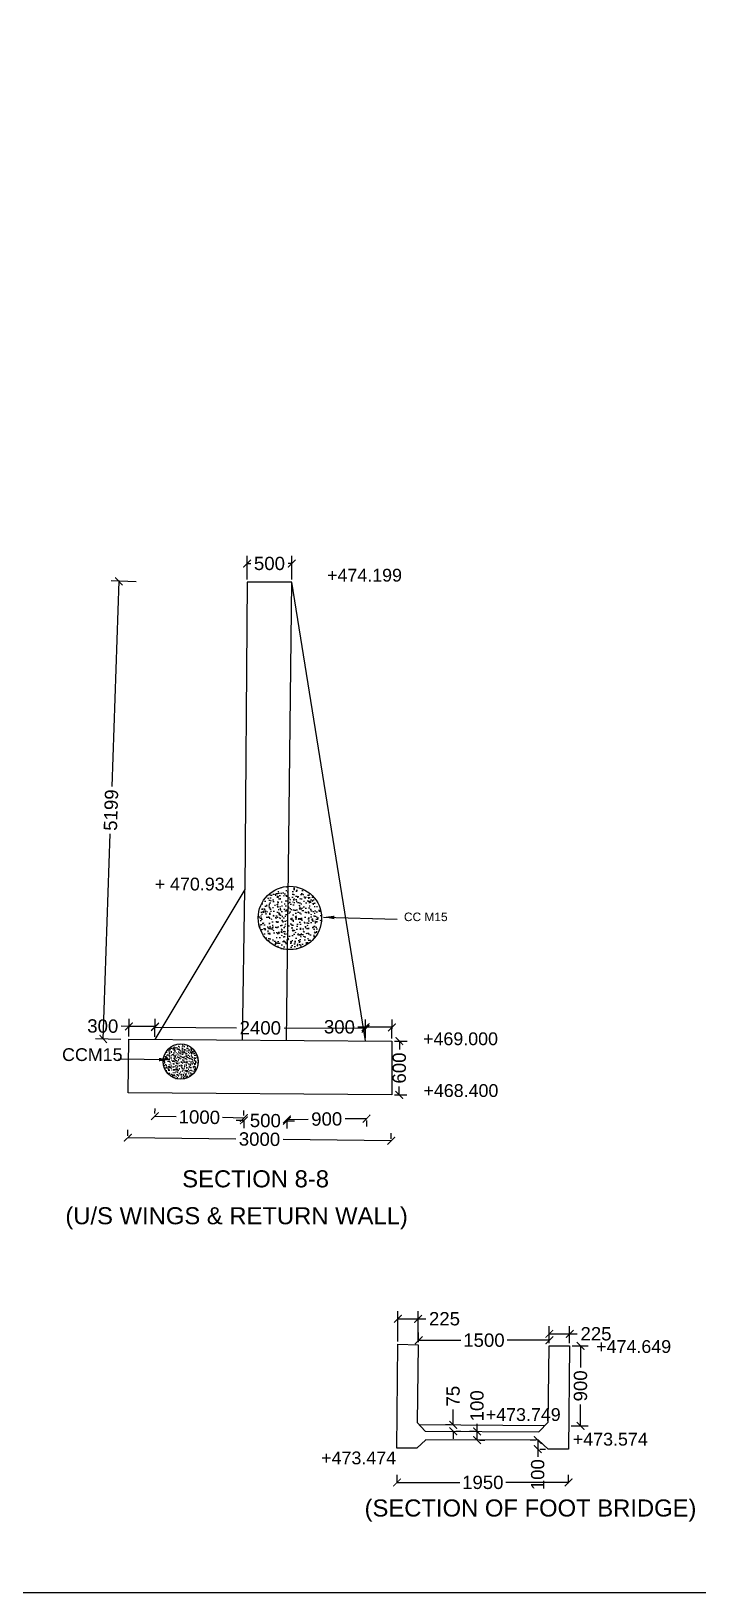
# Model space of a CAD drawing. Header units: inches. Extents: x 19380.6 to 19470.2, y 19430.7 to 19493.1.
# Drawn here: x 19412.11 to 19427.76, y 19430.69 to 19467.32 of the extents above; entities that cross this region are included whole.
import ezdxf

# ---------------------------------------------------------------- set-up
doc = ezdxf.new("R2010")
doc.units = ezdxf.units.IN
doc.header["$MEASUREMENT"] = 0
doc.layers.add('DRAWING', color=7, linetype='Continuous')
doc.layers.get('0').off()
doc.styles.get("Standard").update_dxf_attribs({"font": 'arial.ttf'})
doc.dimstyles.get("Standard").update_dxf_attribs({"dimtxt": 0.18, "dimasz": 0.18, "dimexe": 0.18, "dimexo": 0.0625, "dimgap": 0.09, "dimtad": 0, "dimdec": 4, "dimzin": 0, "dimdsep": 46, "dimtxsty": 'Standard', "dimblk": 'ARCHTICK', "dimblk1": 'DOT', "dimblk2": 'ARCHTICK', "dimcen": 0.09, "dimadec": 0, "dimazin": 0, "dimtfac": 1, "dimtdec": 4, "dimtofl": 0, "dimtmove": 0, "dimatfit": 3, "dimfxl": 1, "dimtolj": 1, "dimtzin": 0, "dimarcsym": 0})

# ---------------------------------------------------------------- blocks, each defined once
blk = doc.blocks.new('_ArchTick')
at = {"color": 0, "linetype": 'ByBlock', "const_width": 0.15}
blk.add_lwpolyline([(-0.5, -0.5), (0.5, 0.5)], dxfattribs=at)
blk = doc.blocks.new('*D27')
at = {"layer": 'Defpoints', "color": 0, "transparency": 16777216}
for p in [(19414.375, 19441.352), (19420.557, 19441.296), (19420.557, 19441.278)]:
    blk.add_point(p, dxfattribs=at)
at = {"layer": 'DRAWING', "color": 0, "lineweight": -2, "transparency": 16777216}
for p, q in [((19414.375, 19441.37), (19416.91, 19441.34)), ((19414.376, 19441.414), (19414.377, 19441.55)), ((19420.557, 19441.296), (19418.022, 19441.326)), ((19420.558, 19441.341), (19420.559, 19441.476))]:
    blk.add_line(p, q, dxfattribs=at)
at = {"layer": 'DRAWING', "color": 0, "lineweight": -2, "transparency": 16777216, "xscale": 0.18, "yscale": 0.18, "zscale": 0.18}
for p, rotation in [((19414.375, 19441.37), 179.3188666838297), ((19420.557, 19441.296), 359.3188666838298)]:
    blk.add_blockref('_ArchTick', p, dxfattribs=dict(at, rotation=rotation))
at = {"layer": 'DRAWING', "color": 0, "transparency": 16777216, "insert": (19417.466, 19441.333), "char_height": 0.3125, "attachment_point": 5, "rotation": 359.3189}
blk.add_mtext('\\A1;3000', dxfattribs=at)
blk = doc.blocks.new('*D28')
at = {"layer": 'Defpoints', "color": 0, "transparency": 16777216}
for p in [(19415.01, 19441.875), (19417.098, 19441.829), (19417.098, 19441.829)]:
    blk.add_point(p, dxfattribs=at)
at = {"layer": 'DRAWING', "color": 0, "lineweight": -2, "transparency": 16777216}
for p, q in [((19415.011, 19441.938), (19415.014, 19442.055)), ((19417.099, 19441.892), (19417.102, 19442.009)), ((19415.01, 19441.875), (19415.513, 19441.864)), ((19417.098, 19441.829), (19416.595, 19441.84))]:
    blk.add_line(p, q, dxfattribs=at)
at = {"layer": 'DRAWING', "color": 0, "lineweight": -2, "transparency": 16777216, "xscale": 0.18, "yscale": 0.18, "zscale": 0.18}
for p, rotation in [((19415.01, 19441.875), 178.7398971419377), ((19417.098, 19441.829), 358.7398971419377)]:
    blk.add_blockref('_ArchTick', p, dxfattribs=dict(at, rotation=rotation))
at = {"layer": 'DRAWING', "color": 0, "transparency": 16777216, "insert": (19416.054, 19441.852), "char_height": 0.3125, "attachment_point": 5, "rotation": 358.7399}
blk.add_mtext('\\A1;1000', dxfattribs=at)
blk = doc.blocks.new('*D29')
at = {"layer": 'Defpoints', "color": 0, "transparency": 16777216}
for p in [(19417.098, 19441.829), (19418.109, 19441.765), (19418.11, 19441.82)]:
    blk.add_point(p, dxfattribs=at)
at = {"layer": 'DRAWING', "color": 0, "lineweight": -2, "transparency": 16777216}
for p, q in [((19417.097, 19441.774), (19416.917, 19441.776)), ((19417.097, 19441.767), (19417.096, 19441.594)), ((19418.109, 19441.758), (19418.108, 19441.585)), ((19418.109, 19441.765), (19418.289, 19441.763))]:
    blk.add_line(p, q, dxfattribs=at)
at = {"layer": 'DRAWING', "color": 0, "lineweight": -2, "transparency": 16777216, "xscale": 0.18, "yscale": 0.18, "zscale": 0.18}
for p, rotation in [((19417.097, 19441.774), 359.4798515941067), ((19418.109, 19441.765), 179.4798515941067)]:
    blk.add_blockref('_ArchTick', p, dxfattribs=dict(at, rotation=rotation))
at = {"layer": 'DRAWING', "color": 0, "transparency": 16777216, "insert": (19417.603, 19441.769), "char_height": 0.3125, "attachment_point": 5, "rotation": 359.4799}
blk.add_mtext('\\A1;500', dxfattribs=at)
blk = doc.blocks.new('_Dot')
at = {"color": 0, "linetype": 'ByBlock', "lineweight": -2}
blk.add_line((-0.5, 0), (-1, 0), dxfattribs=at)
at = {"color": 0, "linetype": 'ByBlock', "const_width": 0.5}
blk.add_lwpolyline([(-0.25, 0, 1), (0.25, 0, 1)], format="xyb", close=True, dxfattribs=at)
blk = doc.blocks.new('*D54')
at = {"layer": 'Defpoints', "color": 0, "transparency": 16777216}
for p in [(19419.957, 19443.962), (19419.955, 19443.639), (19420.574, 19443.635)]:
    blk.add_point(p, dxfattribs=at)
at = {"layer": 'DRAWING', "color": 0, "lineweight": -2, "transparency": 16777216}
for p, q in [((19419.955, 19443.702), (19419.958, 19444.142)), ((19420.574, 19443.697), (19420.577, 19444.138)), ((19419.957, 19443.962), (19419.777, 19443.964)), ((19420.576, 19443.958), (19419.957, 19443.962))]:
    blk.add_line(p, q, dxfattribs=at)
at = {"layer": 'DRAWING', "color": 0, "lineweight": -2, "transparency": 16777216, "xscale": 0.18, "yscale": 0.18, "zscale": 0.18}
for p, rotation in [((19419.957, 19443.962), 179.5926033331781), ((19420.576, 19443.958), 359.5926033331781)]:
    blk.add_blockref('_ArchTick', p, dxfattribs=dict(at, rotation=rotation))
at = {"layer": 'DRAWING', "color": 0, "transparency": 16777216, "insert": (19419.342, 19443.967), "char_height": 0.3125, "attachment_point": 5, "rotation": 359.5926}
blk.add_mtext('\\A1;300', dxfattribs=at)
blk = doc.blocks.new('*D55')
at = {"layer": 'Defpoints', "color": 0, "transparency": 16777216}
for p in [(19420.574, 19443.635), (19420.57, 19442.373), (19420.746, 19442.373)]:
    blk.add_point(p, dxfattribs=at)
at = {"layer": 'DRAWING', "color": 0, "lineweight": -2, "transparency": 16777216}
for p, q in [((19420.636, 19443.634), (19420.929, 19443.634)), ((19420.749, 19443.634), (19420.749, 19443.439)), ((19420.632, 19442.373), (19420.926, 19442.372)), ((19420.746, 19442.373), (19420.746, 19442.568))]:
    blk.add_line(p, q, dxfattribs=at)
at = {"layer": 'DRAWING', "color": 0, "lineweight": -2, "transparency": 16777216, "xscale": 0.18, "yscale": 0.18, "zscale": 0.18}
for p, rotation in [((19420.749, 19443.634), 89.82926694097685), ((19420.746, 19442.373), 269.8292669409768)]:
    blk.add_blockref('_ArchTick', p, dxfattribs=dict(at, rotation=rotation))
at = {"layer": 'DRAWING', "color": 0, "transparency": 16777216, "insert": (19420.748, 19443.003), "char_height": 0.3125, "attachment_point": 5, "rotation": 89.8293}
blk.add_mtext('\\A1;600', dxfattribs=at)
blk = doc.blocks.new('*D56')
at = {"layer": 'Defpoints', "color": 0, "transparency": 16777216}
for p in [(19414.401, 19443.981), (19414.398, 19443.68), (19415.011, 19443.674)]:
    blk.add_point(p, dxfattribs=at)
at = {"layer": 'DRAWING', "color": 0, "lineweight": -2, "transparency": 16777216}
for p, q in [((19414.399, 19443.743), (19414.403, 19444.161)), ((19415.011, 19443.737), (19415.015, 19444.155)), ((19414.401, 19443.981), (19414.221, 19443.982)), ((19415.014, 19443.975), (19414.401, 19443.981))]:
    blk.add_line(p, q, dxfattribs=at)
at = {"layer": 'DRAWING', "color": 0, "lineweight": -2, "transparency": 16777216, "xscale": 0.18, "yscale": 0.18, "zscale": 0.18}
for p, rotation in [((19414.401, 19443.981), 179.457165065687), ((19415.014, 19443.975), 359.457165065687)]:
    blk.add_blockref('_ArchTick', p, dxfattribs=dict(at, rotation=rotation))
at = {"layer": 'DRAWING', "color": 0, "transparency": 16777216, "insert": (19413.787, 19443.986), "char_height": 0.3125, "attachment_point": 5, "rotation": 359.4572}
blk.add_mtext('\\A1;300', dxfattribs=at)
blk = doc.blocks.new('*D57')
at = {"layer": 'Defpoints', "color": 0, "transparency": 16777216}
for p in [(19414.637, 19454.406), (19413.799, 19443.684), (19414.272, 19443.668)]:
    blk.add_point(p, dxfattribs=at)
at = {"layer": 'DRAWING', "color": 0, "lineweight": -2, "transparency": 16777216}
for p, q in [((19414.574, 19454.408), (19413.983, 19454.428)), ((19414.163, 19454.422), (19414, 19449.61)), ((19413.799, 19443.684), (19413.962, 19448.496)), ((19414.21, 19443.67), (19413.619, 19443.69))]:
    blk.add_line(p, q, dxfattribs=at)
at = {"layer": 'DRAWING', "color": 0, "lineweight": -2, "transparency": 16777216, "xscale": 0.18, "yscale": 0.18, "zscale": 0.18}
for p, rotation in [((19414.163, 19454.422), 88.0568365132146), ((19413.799, 19443.684), 268.0568365132146)]:
    blk.add_blockref('_ArchTick', p, dxfattribs=dict(at, rotation=rotation))
at = {"layer": 'DRAWING', "color": 0, "transparency": 16777216, "insert": (19413.981, 19449.053), "char_height": 0.3125, "attachment_point": 5, "rotation": 88.0568}
blk.add_mtext('\\A1;5199', dxfattribs=at)
blk = doc.blocks.new('*D58')
at = {"layer": 'Defpoints', "color": 0, "transparency": 16777216}
for p in [(19417.176, 19454.838), (19417.177, 19454.398), (19418.224, 19454.398)]:
    blk.add_point(p, dxfattribs=at)
at = {"layer": 'DRAWING', "color": 0, "lineweight": -2, "transparency": 16777216}
for p, q in [((19417.177, 19454.46), (19417.176, 19455.018)), ((19417.176, 19454.838), (19417.265, 19454.838)), ((19418.224, 19454.838), (19418.135, 19454.838)), ((19418.224, 19454.46), (19418.224, 19455.018))]:
    blk.add_line(p, q, dxfattribs=at)
at = {"layer": 'DRAWING', "color": 0, "lineweight": -2, "transparency": 16777216, "xscale": 0.18, "yscale": 0.18, "zscale": 0.18}
for p, rotation in [((19417.176, 19454.838), 180.0179060739665), ((19418.224, 19454.838), 0.01790607396644717)]:
    blk.add_blockref('_ArchTick', p, dxfattribs=dict(at, rotation=rotation))
at = {"layer": 'DRAWING', "color": 0, "transparency": 16777216, "insert": (19417.7, 19454.838), "char_height": 0.3125, "attachment_point": 5, "rotation": 0.0179}
blk.add_mtext('\\A1;500', dxfattribs=at)
blk = doc.blocks.new('*D59')
at = {"layer": 'Defpoints', "color": 0, "transparency": 16777216}
for p in [(19415.013, 19443.963), (19415.011, 19443.674), (19419.955, 19443.639)]:
    blk.add_point(p, dxfattribs=at)
at = {"layer": 'DRAWING', "color": 0, "lineweight": -2, "transparency": 16777216}
for p, q in [((19415.011, 19443.737), (19415.014, 19444.143)), ((19415.013, 19443.963), (19416.926, 19443.949)), ((19419.957, 19443.927), (19418.044, 19443.941)), ((19419.955, 19443.702), (19419.958, 19444.107))]:
    blk.add_line(p, q, dxfattribs=at)
at = {"layer": 'DRAWING', "color": 0, "lineweight": -2, "transparency": 16777216, "xscale": 0.18, "yscale": 0.18, "zscale": 0.18}
for p, rotation in [((19415.013, 19443.963), 179.5926033330197), ((19419.957, 19443.927), 359.5926033330197)]:
    blk.add_blockref('_ArchTick', p, dxfattribs=dict(at, rotation=rotation))
at = {"layer": 'DRAWING', "color": 0, "transparency": 16777216, "insert": (19417.485, 19443.945), "char_height": 0.3125, "attachment_point": 5, "rotation": 359.5926}
blk.add_mtext('\\A1;2400', dxfattribs=at)
blk = doc.blocks.new('*D60')
at = {"layer": 'Defpoints', "color": 0, "transparency": 16777216}
for p in [(19418.11, 19441.82), (19419.977, 19441.835), (19419.977, 19441.814)]:
    blk.add_point(p, dxfattribs=at)
at = {"layer": 'DRAWING', "color": 0, "lineweight": -2, "transparency": 16777216}
for p, q in [((19418.11, 19441.799), (19418.609, 19441.803)), ((19418.11, 19441.758), (19418.111, 19441.619)), ((19419.977, 19441.814), (19419.478, 19441.81)), ((19419.978, 19441.772), (19419.979, 19441.634))]:
    blk.add_line(p, q, dxfattribs=at)
at = {"layer": 'DRAWING', "color": 0, "lineweight": -2, "transparency": 16777216, "xscale": 0.18, "yscale": 0.18, "zscale": 0.18}
for p, rotation in [((19418.11, 19441.799), 180.4474854106079), ((19419.977, 19441.814), 0.4474854106078811)]:
    blk.add_blockref('_ArchTick', p, dxfattribs=dict(at, rotation=rotation))
at = {"layer": 'DRAWING', "color": 0, "transparency": 16777216, "insert": (19419.044, 19441.806), "char_height": 0.3125, "attachment_point": 5, "rotation": 0.4475}
blk.add_mtext('\\A1;900', dxfattribs=at)
blk = doc.blocks.new('*D129')
at = {"layer": 'Defpoints', "color": 0, "transparency": 16777216}
for p in [(19421.19, 19437.12), (19420.715, 19436.522), (19421.19, 19436.515)]:
    blk.add_point(p, dxfattribs=at)
at = {"layer": 'DRAWING', "color": 0, "lineweight": -2, "transparency": 16777216}
for p, q in [((19420.715, 19436.585), (19420.715, 19437.3)), ((19421.19, 19436.578), (19421.19, 19437.3)), ((19420.715, 19437.12), (19421.19, 19437.12)), ((19421.19, 19437.12), (19421.37, 19437.12))]:
    blk.add_line(p, q, dxfattribs=at)
at = {"layer": 'DRAWING', "color": 0, "lineweight": -2, "transparency": 16777216, "xscale": 0.18, "yscale": 0.18, "zscale": 0.18, "rotation": 180}
blk.add_blockref('_ArchTick', (19420.715, 19437.12), dxfattribs=at)
at = {"layer": 'DRAWING', "color": 0, "lineweight": -2, "transparency": 16777216, "xscale": 0.18, "yscale": 0.18, "zscale": 0.18}
blk.add_blockref('_ArchTick', (19421.19, 19437.12), dxfattribs=at)
at = {"layer": 'DRAWING', "color": 0, "transparency": 16777216, "insert": (19421.809, 19437.12), "char_height": 0.3125, "attachment_point": 5}
blk.add_mtext('\\A1;225', dxfattribs=at)
blk = doc.blocks.new('*D130')
at = {"layer": 'Defpoints', "color": 0, "transparency": 16777216}
for p in [(19421.202, 19436.513), (19424.269, 19436.618), (19424.269, 19436.49)]:
    blk.add_point(p, dxfattribs=at)
at = {"layer": 'DRAWING', "color": 0, "lineweight": -2, "transparency": 16777216}
for p, q in [((19421.202, 19436.575), (19421.202, 19436.798)), ((19421.202, 19436.618), (19422.194, 19436.618)), ((19424.269, 19436.618), (19423.277, 19436.618)), ((19424.269, 19436.552), (19424.269, 19436.798))]:
    blk.add_line(p, q, dxfattribs=at)
at = {"layer": 'DRAWING', "color": 0, "lineweight": -2, "transparency": 16777216, "xscale": 0.18, "yscale": 0.18, "zscale": 0.18, "rotation": 180}
blk.add_blockref('_ArchTick', (19421.202, 19436.618), dxfattribs=at)
at = {"layer": 'DRAWING', "color": 0, "lineweight": -2, "transparency": 16777216, "xscale": 0.18, "yscale": 0.18, "zscale": 0.18}
blk.add_blockref('_ArchTick', (19424.269, 19436.618), dxfattribs=at)
at = {"layer": 'DRAWING', "color": 0, "transparency": 16777216, "insert": (19422.735, 19436.618), "char_height": 0.3125, "attachment_point": 5}
blk.add_mtext('\\A1;1500', dxfattribs=at)
blk = doc.blocks.new('*D131')
at = {"layer": 'Defpoints', "color": 0, "transparency": 16777216}
for p in [(19424.269, 19436.49), (19424.747, 19436.767), (19424.747, 19436.484)]:
    blk.add_point(p, dxfattribs=at)
at = {"layer": 'DRAWING', "color": 0, "lineweight": -2, "transparency": 16777216}
for p, q in [((19424.269, 19436.552), (19424.269, 19436.947)), ((19424.747, 19436.546), (19424.747, 19436.947)), ((19424.269, 19436.767), (19424.747, 19436.767)), ((19424.747, 19436.767), (19424.927, 19436.767))]:
    blk.add_line(p, q, dxfattribs=at)
at = {"layer": 'DRAWING', "color": 0, "lineweight": -2, "transparency": 16777216, "xscale": 0.18, "yscale": 0.18, "zscale": 0.18, "rotation": 180}
blk.add_blockref('_ArchTick', (19424.269, 19436.767), dxfattribs=at)
at = {"layer": 'DRAWING', "color": 0, "lineweight": -2, "transparency": 16777216, "xscale": 0.18, "yscale": 0.18, "zscale": 0.18}
blk.add_blockref('_ArchTick', (19424.747, 19436.767), dxfattribs=at)
at = {"layer": 'DRAWING', "color": 0, "transparency": 16777216, "insert": (19425.366, 19436.767), "char_height": 0.3125, "attachment_point": 5}
blk.add_mtext('\\A1;225', dxfattribs=at)
blk = doc.blocks.new('*D132')
at = {"layer": 'Defpoints', "color": 0, "transparency": 16777216}
for p in [(19424.747, 19436.484), (19424.724, 19434.61), (19425.002, 19434.61)]:
    blk.add_point(p, dxfattribs=at)
at = {"layer": 'DRAWING', "color": 0, "lineweight": -2, "transparency": 16777216}
for p, q in [((19424.809, 19436.484), (19425.182, 19436.484)), ((19425.002, 19436.484), (19425.002, 19435.982)), ((19425.002, 19434.61), (19425.002, 19435.112)), ((19424.786, 19434.61), (19425.182, 19434.61))]:
    blk.add_line(p, q, dxfattribs=at)
at = {"layer": 'DRAWING', "color": 0, "lineweight": -2, "transparency": 16777216, "xscale": 0.18, "yscale": 0.18, "zscale": 0.18}
for p, rotation in [((19425.002, 19436.484), 90), ((19425.002, 19434.61), 270)]:
    blk.add_blockref('_ArchTick', p, dxfattribs=dict(at, rotation=rotation))
at = {"layer": 'DRAWING', "color": 0, "transparency": 16777216, "insert": (19425.002, 19435.547), "char_height": 0.3125, "attachment_point": 5, "rotation": 90}
blk.add_mtext('\\A1;900', dxfattribs=at)
blk = doc.blocks.new('*D133')
at = {"layer": 'Defpoints', "color": 0, "transparency": 16777216}
for p in [(19422.012, 19434.633), (19422.012, 19434.633), (19422.011, 19434.484)]:
    blk.add_point(p, dxfattribs=at)
at = {"layer": 'DRAWING', "color": 0, "lineweight": -2, "transparency": 16777216}
for p, q in [((19422.012, 19434.633), (19422.012, 19434.993)), ((19421.95, 19434.633), (19421.832, 19434.633)), ((19422.012, 19434.484), (19422.012, 19434.304)), ((19422.073, 19434.484), (19422.192, 19434.484))]:
    blk.add_line(p, q, dxfattribs=at)
at = {"layer": 'DRAWING', "color": 0, "lineweight": -2, "transparency": 16777216, "xscale": 0.18, "yscale": 0.18, "zscale": 0.18}
for p, rotation in [((19422.012, 19434.633), 270), ((19422.012, 19434.484), 90)]:
    blk.add_blockref('_ArchTick', p, dxfattribs=dict(at, rotation=rotation))
at = {"layer": 'DRAWING', "color": 0, "transparency": 16777216, "insert": (19422.012, 19435.307), "char_height": 0.3125, "attachment_point": 5, "rotation": 90}
blk.add_mtext('\\A1;75', dxfattribs=at)
blk = doc.blocks.new('*D134')
at = {"layer": 'Defpoints', "color": 0, "transparency": 16777216}
for p in [(19422.571, 19434.278), (19422.573, 19434.48), (19422.573, 19434.48)]:
    blk.add_point(p, dxfattribs=at)
at = {"layer": 'DRAWING', "color": 0, "lineweight": -2, "transparency": 16777216}
for p, q in [((19422.573, 19434.48), (19422.573, 19434.66)), ((19422.51, 19434.48), (19422.393, 19434.48)), ((19422.573, 19434.278), (19422.573, 19434.48)), ((19422.634, 19434.278), (19422.753, 19434.278))]:
    blk.add_line(p, q, dxfattribs=at)
at = {"layer": 'DRAWING', "color": 0, "lineweight": -2, "transparency": 16777216, "xscale": 0.18, "yscale": 0.18, "zscale": 0.18}
for p, rotation in [((19422.573, 19434.48), 90), ((19422.573, 19434.278), 270)]:
    blk.add_blockref('_ArchTick', p, dxfattribs=dict(at, rotation=rotation))
at = {"layer": 'DRAWING', "color": 0, "transparency": 16777216, "insert": (19422.573, 19435.08), "char_height": 0.3125, "attachment_point": 5, "rotation": 90}
blk.add_mtext('\\A1;100', dxfattribs=at)
blk = doc.blocks.new('*D135')
at = {"layer": 'Defpoints', "color": 0, "transparency": 16777216}
for p in [(19424.014, 19434.276), (19423.985, 19434.063), (19423.998, 19434.063)]:
    blk.add_point(p, dxfattribs=at)
at = {"layer": 'DRAWING', "color": 0, "lineweight": -2, "transparency": 16777216}
for p, q in [((19423.952, 19434.276), (19423.818, 19434.276)), ((19423.998, 19434.276), (19423.998, 19434.063)), ((19423.998, 19434.063), (19423.998, 19433.883)), ((19424.048, 19434.063), (19424.178, 19434.063))]:
    blk.add_line(p, q, dxfattribs=at)
at = {"layer": 'DRAWING', "color": 0, "lineweight": -2, "transparency": 16777216, "xscale": 0.18, "yscale": 0.18, "zscale": 0.18}
for p, rotation in [((19423.998, 19434.276), 90), ((19423.998, 19434.063), 270)]:
    blk.add_blockref('_ArchTick', p, dxfattribs=dict(at, rotation=rotation))
at = {"layer": 'DRAWING', "color": 0, "transparency": 16777216, "insert": (19423.998, 19433.464), "char_height": 0.3125, "attachment_point": 5, "rotation": 90}
blk.add_mtext('\\A1;100', dxfattribs=at)
blk = doc.blocks.new('*D136')
at = {"layer": 'Defpoints', "color": 0, "transparency": 16777216}
for p in [(19420.695, 19433.216), (19424.722, 19433.282), (19424.722, 19433.203)]:
    blk.add_point(p, dxfattribs=at)
at = {"layer": 'DRAWING', "color": 0, "lineweight": -2, "transparency": 16777216}
for p, q in [((19420.695, 19433.279), (19420.695, 19433.462)), ((19420.695, 19433.282), (19422.167, 19433.282)), ((19424.722, 19433.282), (19423.25, 19433.282)), ((19424.722, 19433.266), (19424.722, 19433.462))]:
    blk.add_line(p, q, dxfattribs=at)
at = {"layer": 'DRAWING', "color": 0, "lineweight": -2, "transparency": 16777216, "xscale": 0.18, "yscale": 0.18, "zscale": 0.18, "rotation": 180}
blk.add_blockref('_ArchTick', (19420.695, 19433.282), dxfattribs=at)
at = {"layer": 'DRAWING', "color": 0, "lineweight": -2, "transparency": 16777216, "xscale": 0.18, "yscale": 0.18, "zscale": 0.18}
blk.add_blockref('_ArchTick', (19424.722, 19433.282), dxfattribs=at)
at = {"layer": 'DRAWING', "color": 0, "transparency": 16777216, "insert": (19422.708, 19433.282), "char_height": 0.3125, "attachment_point": 5}
blk.add_mtext('\\A1;1950', dxfattribs=at)

msp = doc.modelspace()

# ---------------------------------------------------------------- hatches: boundary and pattern name
at = {"layer": 'DRAWING'}
h = msp.add_hatch(dxfattribs=at)
h.set_pattern_fill('AR-CONC', color=256, scale=0.036, style=0)
h.set_pattern_definition([(50, (-50372.34845, -50569.41456), (0.25821366574, -0.0225907686), [0.027, -0.297]), (355, (-50372.34845, -50569.41456), (-0.0499504801, 0.2707891681), [0.0216, -0.2376]), (100.4514, (-50372.32693, -50569.41644), (0.2082633774, 0.24819823514), [0.0229464684, -0.2524111603]), (46.1842, (-50372.34845, -50569.34256), (0.3842067775, -0.0595868452), [0.0405, -0.4455]), (96.6356, (-50372.31643, -50569.34753), (0.336478574, 0.3506824335), [0.0344197037, -0.37861668]), (351.1842, (-50372.34845, -50569.34256), (0.3364783002, 0.3506826963), [0.0324, -0.3564]), (21, (-50372.31245, -50569.36056), (0.21488653876, -0.14494280064), [0.027, -0.297]), (326, (-50372.31245, -50569.36056), (0.0875935195, 0.2610540162), [0.0216, -0.2376]), (71.4514, (-50372.29454, -50569.37264), (0.3024801463, 0.1161109788), [0.0229464684, -0.2524111603]), (37.5, (-50372.34845, -50569.41456), (0.00437754791, 0.11984178738), [0, -0.23472, 0, -0.2412, 0, -0.2385]), (7.5, (-50372.34845, -50569.41456), (0.09470503348, 0.14198821628), [0, -0.13752, 0, -0.22932, 0, -0.0909]), (327.5, (-50372.42873, -50569.41456), (0.19217607702, -0.00811975382), [0, -0.09, 0, -0.2808, 0, -0.3726]), (317.5, (-50372.46473, -50569.41456), (0.20994702096, 0.03603779364), [0, -0.117, 0, -0.18648, 0, -0.2646])])
h.paths.add_polyline_path([(19418.92246, 19446.52321, 1), (19417.43604, 19446.52321, 1)])
h = msp.add_hatch(dxfattribs=at)
h.set_pattern_fill('AR-CONC', color=256, scale=0.02, style=0)
h.set_pattern_definition([(50, (-19356.90182, -19454.58774), (0.14345203652, -0.012550427), [0.015, -0.165]), (355, (-19356.90182, -19454.58774), (-0.02775026672, 0.15043842674), [0.012, -0.132]), (100.4514, (-19356.88987, -19454.58879), (0.11570187634, 0.1378879084), [0.012748038, -0.1402284224]), (46.1842, (-19356.90182, -19454.54774), (0.2134482097, -0.03310380287), [0.0225, -0.2475]), (96.6356, (-19356.88403, -19454.5505), (0.1869325411, 0.1948235742), [0.0191220576, -0.2103426]), (351.1842, (-19356.90182, -19454.54774), (0.186932389, 0.1948237202), [0.018, -0.198]), (21, (-19356.88182, -19454.55774), (0.11938141042, -0.08052377813), [0.015, -0.165]), (326, (-19356.88182, -19454.55774), (0.0486630664, 0.145030009), [0.012, -0.132]), (71.4514, (-19356.87187, -19454.56445), (0.1680445257, 0.06450609934), [0.012748038, -0.1402284224]), (37.5, (-19356.90182, -19454.587743), (0.002431971063, 0.066578770766), [0, -0.1304, 0, -0.134, 0, -0.1325]), (7.5, (-19356.90182, -19454.58774), (0.05261390749, 0.07888234238), [0, -0.0764, 0, -0.1274, 0, -0.0505]), (327.5, (-19356.94642, -19454.587743), (0.106764487234, -0.004510974347), [0, -0.05, 0, -0.156, 0, -0.207]), (317.5, (-19356.96642, -19454.58774), (0.11663723387, 0.02002099647), [0, -0.065, 0, -0.1036, 0, -0.147])])
h.paths.add_polyline_path([(19416.02646, 19443.15547, 1), (19415.20067, 19443.15547, 1)])

# ---------------------------------------------------------------- linework, layer by layer
msp.add_lwpolyline([(19380.55232, 19493.09944), (19470.15397, 19493.09944), (19470.15397, 19430.69453), (19380.55232, 19430.69453)], close=True, dxfattribs=at)
for points in [[(19419.9547, 19443.63905), (19418.22434, 19454.3979), (19417.17662, 19454.39757), (19417.1236, 19447.18967), (19415.01078, 19443.67421)], [(19418.10262, 19443.65222), (19418.22434, 19454.3979)], [(19417.07028, 19443.65956), (19417.1236, 19447.18967)], [(19414.38655, 19442.42046), (19414.39847, 19443.67856), (19420.57359, 19443.63465), (19420.56983, 19442.37312), (19414.38655, 19442.42046)], [(19421.36908, 19434.27927), (19421.15889, 19434.08257), (19420.68998, 19434.08257), (19420.71508, 19436.52219), (19421.18977, 19436.51297), (19421.16376, 19434.68715), (19421.35493, 19434.4884), (19424.02629, 19434.47092), (19424.24603, 19434.69768), (19424.26889, 19436.48978), (19424.74666, 19436.48369), (19424.71714, 19434.06406), (19424.24091, 19434.06406), (19424.01441, 19434.27576), (19421.36908, 19434.27927)], [(19421.20886, 19434.64027), (19424.16569, 19434.61477)]]:
    msp.add_lwpolyline(points, dxfattribs=at)
for centre, radius in [((19418.17925, 19446.52321), 0.74321), ((19415.61357, 19443.15547), 0.41289)]:
    msp.add_circle(centre, radius, dxfattribs=at)

# ---------------------------------------------------------------- texts
for s, height, p in [('+474.199', 0.3, (19419.05122, 19454.41393)), ('+ 470.934', 0.3, (19415.00485, 19447.16878)), ('CC M15', 0.2, (19420.85695, 19446.44947)), ('+469.000', 0.3, (19421.30529, 19443.53958)), ('CCM15', 0.3, (19412.83101, 19443.1681)), ('+468.400', 0.3, (19421.31416, 19442.32492)), ('SECTION 8-8', 0.4, (19415.65144, 19440.20462)), ('(U/S WINGS & RETURN WALL)', 0.4, (19412.90844, 19439.3384)), ('+474.649', 0.3, (19425.37027, 19436.32049)), ('+473.749', 0.3, (19422.77774, 19434.72494)), ('+473.574', 0.3, (19424.82149, 19434.1474)), ('+473.474', 0.3, (19418.91356, 19433.70788)), ('(SECTION OF FOOT BRIDGE)', 0.4, (19419.93234, 19432.48321))]:
    msp.add_text(s, height=height, dxfattribs=at).set_placement(p)

# ---------------------------------------------------------------- dimensions: what is measured, and where the dimension line sits
dim = msp.add_linear_dim(base=(19417.17649, 19454.83789), p1=(19418.22434, 19454.3979), p2=(19417.17662, 19454.39757), angle=180.017906, text='500', dimstyle='Standard', override={"dimtxt": 0.3125, "dimblk1": 'ArchTick', "dimsah": 1}, dxfattribs=at)
dim.commit()
dim.dimension.update_dxf_attribs({"geometry": '*D58', "text_midpoint": (19417.69993, 19454.83805), "dimtype": 161})
for p1, p2, distance, text, picture, middle in [((19414.63652, 19454.40611), (19414.2722, 19443.668), -0.47358, '5199', '*D57', (19413.98106, 19449.05311)), ((19415.01078, 19443.67421), (19414.39848, 19443.68001), -0.30063, '300', '*D56', (19413.78678, 19443.98644)), ((19419.9547, 19443.63905), (19415.01078, 19443.67421), -0.28836, '2400', '*D59', (19417.48479, 19443.94498)), ((19420.57359, 19443.63465), (19419.9547, 19443.63905), -0.32323, '300', '*D54', (19419.34243, 19443.96665)), ((19420.57359, 19443.63465), (19420.56983, 19442.37312), 0.1758, '600', '*D55', (19420.74751, 19443.00336)), ((19415.00966, 19441.87525), (19417.09796, 19441.82932), 0, '1000', '*D28', (19416.05381, 19441.85228)), ((19417.09796, 19441.82932), (19418.10992, 19441.82013), -0.05529, '500', '*D29', (19417.60344, 19441.76944)), ((19418.10992, 19441.82013), (19419.97703, 19441.83471), -0.02098, '900', '*D60', (19419.04364, 19441.80644)), ((19414.37488, 19441.35159), (19420.55701, 19441.27809), 0.01815, '3000', '*D27', (19417.46616, 19441.33299))]:
    dim = msp.add_aligned_dim(p1=p1, p2=p2, distance=distance, text=text, dimstyle='Standard', override={"dimtxt": 0.3125, "dimblk1": 'ArchTick', "dimsah": 1}, dxfattribs=at)
    dim.commit()
    dim.dimension.update_dxf_attribs({"geometry": picture, "text_midpoint": middle})
for base, p1, p2, text, picture, middle in [((19421.18981, 19437.12011), (19420.71508, 19436.52219), (19421.18981, 19436.51543), '225', '*D129', (19421.80886, 19437.12011)), ((19424.26889, 19436.61823), (19421.20178, 19436.51273), (19424.26889, 19436.48978), '1500', '*D130', (19422.73534, 19436.61823)), ((19424.74667, 19436.76693), (19424.26889, 19436.48978), (19424.74667, 19436.48395), '225', '*D131', (19425.36573, 19436.76693)), ((19424.72208, 19433.28151), (19420.69468, 19433.21642), (19424.72208, 19433.2034), '1950', '*D136', (19422.70838, 19433.28151))]:
    dim = msp.add_linear_dim(base=base, p1=p1, p2=p2, text=text, dimstyle='Standard', override={"dimtxt": 0.3125, "dimblk1": 'ArchTick', "dimsah": 1}, dxfattribs=at)
    dim.commit()
    dim.dimension.update_dxf_attribs({"geometry": picture, "text_midpoint": middle})
for base, p1, p2, text, picture, middle in [((19425.00215, 19434.60996), (19424.74667, 19436.48395), (19424.7238, 19434.60996), '900', '*D132', (19425.00215, 19435.54696)), ((19422.01206, 19434.63334), (19422.01078, 19434.48411), (19422.01206, 19434.63334), '75', '*D133', (19422.01206, 19435.30706)), ((19422.57255, 19434.48044), (19422.57122, 19434.27768), (19422.57255, 19434.48044), '100', '*D134', (19422.57255, 19435.08042)), ((19423.99839, 19434.06349), (19424.01441, 19434.27576), (19423.98535, 19434.06349), '100', '*D135', (19423.99839, 19433.46351))]:
    dim = msp.add_linear_dim(base=base, p1=p1, p2=p2, angle=90, text=text, dimstyle='Standard', override={"dimtxt": 0.3125, "dimblk1": 'ArchTick', "dimsah": 1}, dxfattribs=at)
    dim.commit()
    dim.dimension.update_dxf_attribs({"geometry": picture, "text_midpoint": middle})

# ---------------------------------------------------------------- leaders
for points in [[(19418.97088, 19446.54235), (19420.7016, 19446.49478)], [(19415.35817, 19443.19804), (19414.15309, 19443.21453)]]:
    msp.add_leader(points, dimstyle='Standard', override={"dimasz": 0.25}, dxfattribs=at)

doc.saveas('drawing.dxf')
